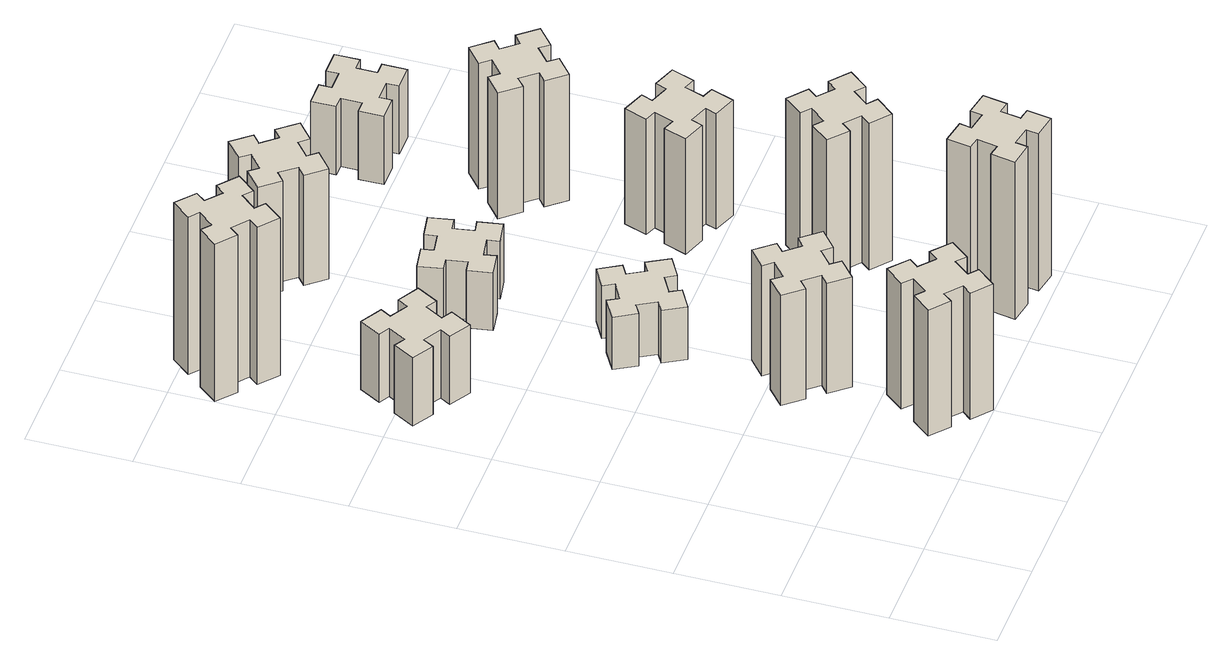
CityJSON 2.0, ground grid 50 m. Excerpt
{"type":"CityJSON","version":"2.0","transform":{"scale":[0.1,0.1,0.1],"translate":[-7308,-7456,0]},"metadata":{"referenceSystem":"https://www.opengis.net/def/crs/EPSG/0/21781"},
"CityObjects":{
"building1":{"type":"Building","attributes":{"class":"1000","function":"1000","usage":"1000","yearOfConstruction":2016,"roofType":"1000","measuredHeight":72,"storeysAboveGround":30,"storeysBelowGround":0},"geometry":[{"type":"Solid","lod":"1","boundaries":[[[[0,1,2,3,4,5,6,7,8,9,10,11,12,13,14,15,16,17,18,19]],[[17,16,20,21]],[[16,15,22,20]],[[15,14,23,22]],[[14,13,24,23]],[[13,12,25,24]],[[12,11,26,25]],[[11,10,27,26]],[[10,9,28,27]],[[9,8,29,28]],[[8,7,30,29]],[[7,6,31,30]],[[6,5,32,31]],[[5,4,33,32]],[[4,3,34,33]],[[3,2,35,34]],[[2,1,36,35]],[[1,0,37,36]],[[0,19,38,37]],[[19,18,39,38]],[[18,17,21,39]],[[24,25,26,27,28,29,30,31,32,33,34,35,36,37,38,39,21,20,22,23]]]]}]},
"building2":{"type":"Building","attributes":{"class":"1000","function":"1000","usage":"1000","yearOfConstruction":2016,"roofType":"1000","measuredHeight":39,"storeysAboveGround":30,"storeysBelowGround":0},"geometry":[{"type":"Solid","lod":"1","boundaries":[[[[40,41,42,43,44,45,46,47,48,49,50,51,52,53,54,55,56,57,58,59]],[[57,56,60,61]],[[56,55,62,60]],[[55,54,63,62]],[[54,53,64,63]],[[53,52,65,64]],[[52,51,66,65]],[[51,50,67,66]],[[50,49,68,67]],[[49,48,69,68]],[[48,47,70,69]],[[47,46,71,70]],[[46,45,72,71]],[[45,44,73,72]],[[44,43,74,73]],[[43,42,75,74]],[[42,41,76,75]],[[41,40,77,76]],[[40,59,78,77]],[[59,58,79,78]],[[58,57,61,79]],[[64,65,66,67,68,69,70,71,72,73,74,75,76,77,78,79,61,60,62,63]]]]}]},
"building3":{"type":"Building","attributes":{"class":"1000","function":"1000","usage":"1000","yearOfConstruction":2016,"roofType":"1000","measuredHeight":90,"storeysAboveGround":30,"storeysBelowGround":0},"geometry":[{"type":"Solid","lod":"1","boundaries":[[[[80,81,82,83,84,85,86,87,88,89,90,91,92,93,94,95,96,97,98,99]],[[97,96,100,101]],[[96,95,102,100]],[[95,94,103,102]],[[94,93,104,103]],[[93,92,105,104]],[[92,91,106,105]],[[91,90,107,106]],[[90,89,108,107]],[[89,88,109,108]],[[88,87,110,109]],[[87,86,111,110]],[[86,85,112,111]],[[85,84,113,112]],[[84,83,114,113]],[[83,82,115,114]],[[82,81,116,115]],[[81,80,117,116]],[[80,99,118,117]],[[99,98,119,118]],[[98,97,101,119]],[[104,105,106,107,108,109,110,111,112,113,114,115,116,117,118,119,101,100,102,103]]]]}]},
"building4":{"type":"Building","attributes":{"class":"1000","function":"1000","usage":"1000","yearOfConstruction":2016,"roofType":"1000","measuredHeight":63,"storeysAboveGround":30,"storeysBelowGround":0},"geometry":[{"type":"Solid","lod":"1","boundaries":[[[[120,121,122,123,124,125,126,127,128,129,130,131,132,133,134,135,136,137,138,139]],[[137,136,140,141]],[[136,135,142,140]],[[135,134,143,142]],[[134,133,144,143]],[[133,132,145,144]],[[132,131,146,145]],[[131,130,147,146]],[[130,129,148,147]],[[129,128,149,148]],[[128,127,150,149]],[[127,126,151,150]],[[126,125,152,151]],[[125,124,153,152]],[[124,123,154,153]],[[123,122,155,154]],[[122,121,156,155]],[[121,120,157,156]],[[120,139,158,157]],[[139,138,159,158]],[[138,137,141,159]],[[144,145,146,147,148,149,150,151,152,153,154,155,156,157,158,159,141,140,142,143]]]]}]},
"building5":{"type":"Building","attributes":{"class":"1000","function":"1000","usage":"1000","yearOfConstruction":2016,"roofType":"1000","measuredHeight":30,"storeysAboveGround":30,"storeysBelowGround":0},"geometry":[{"type":"Solid","lod":"1","boundaries":[[[[160,161,162,163,164,165,166,167,168,169,170,171,172,173,174,175,176,177,178,179]],[[177,176,180,181]],[[176,175,182,180]],[[175,174,183,182]],[[174,173,184,183]],[[173,172,185,184]],[[172,171,186,185]],[[171,170,187,186]],[[170,169,188,187]],[[169,168,189,188]],[[168,167,190,189]],[[167,166,191,190]],[[166,165,192,191]],[[165,164,193,192]],[[164,163,194,193]],[[163,162,195,194]],[[162,161,196,195]],[[161,160,197,196]],[[160,179,198,197]],[[179,178,199,198]],[[178,177,181,199]],[[184,185,186,187,188,189,190,191,192,193,194,195,196,197,198,199,181,180,182,183]]]]}]},
"building6":{"type":"Building","attributes":{"class":"1000","function":"1000","usage":"1000","yearOfConstruction":2016,"roofType":"1000","measuredHeight":33,"storeysAboveGround":30,"storeysBelowGround":0},"geometry":[{"type":"Solid","lod":"1","boundaries":[[[[200,201,202,203,204,205,206,207,208,209,210,211,212,213,214,215,216,217,218,219]],[[217,216,220,221]],[[216,215,222,220]],[[215,214,223,222]],[[214,213,224,223]],[[213,212,225,224]],[[212,211,226,225]],[[211,210,227,226]],[[210,209,228,227]],[[209,208,229,228]],[[208,207,230,229]],[[207,206,231,230]],[[206,205,232,231]],[[205,204,233,232]],[[204,203,234,233]],[[203,202,235,234]],[[202,201,236,235]],[[201,200,237,236]],[[200,219,238,237]],[[219,218,239,238]],[[218,217,221,239]],[[224,225,226,227,228,229,230,231,232,233,234,235,236,237,238,239,221,220,222,223]]]]}]},
"building7":{"type":"Building","attributes":{"class":"1000","function":"1000","usage":"1000","yearOfConstruction":2016,"roofType":"1000","measuredHeight":90,"storeysAboveGround":30,"storeysBelowGround":0},"geometry":[{"type":"Solid","lod":"1","boundaries":[[[[240,241,242,243,244,245,246,247,248,249,250,251,252,253,254,255,256,257,258,259]],[[257,256,260,261]],[[256,255,262,260]],[[255,254,263,262]],[[254,253,264,263]],[[253,252,265,264]],[[252,251,266,265]],[[251,250,267,266]],[[250,249,268,267]],[[249,248,269,268]],[[248,247,270,269]],[[247,246,271,270]],[[246,245,272,271]],[[245,244,273,272]],[[244,243,274,273]],[[243,242,275,274]],[[242,241,276,275]],[[241,240,277,276]],[[240,259,278,277]],[[259,258,279,278]],[[258,257,261,279]],[[264,265,266,267,268,269,270,271,272,273,274,275,276,277,278,279,261,260,262,263]]]]}]},
"building8":{"type":"Building","attributes":{"class":"1000","function":"1000","usage":"1000","yearOfConstruction":2016,"roofType":"1000","measuredHeight":63,"storeysAboveGround":30,"storeysBelowGround":0},"geometry":[{"type":"Solid","lod":"1","boundaries":[[[[280,281,282,283,284,285,286,287,288,289,290,291,292,293,294,295,296,297,298,299]],[[297,296,300,301]],[[296,295,302,300]],[[295,294,303,302]],[[294,293,304,303]],[[293,292,305,304]],[[292,291,306,305]],[[291,290,307,306]],[[290,289,308,307]],[[289,288,309,308]],[[288,287,310,309]],[[287,286,311,310]],[[286,285,312,311]],[[285,284,313,312]],[[284,283,314,313]],[[283,282,315,314]],[[282,281,316,315]],[[281,280,317,316]],[[280,299,318,317]],[[299,298,319,318]],[[298,297,301,319]],[[304,305,306,307,308,309,310,311,312,313,314,315,316,317,318,319,301,300,302,303]]]]}]},
"building9":{"type":"Building","attributes":{"class":"1000","function":"1000","usage":"1000","yearOfConstruction":2016,"roofType":"1000","measuredHeight":84,"storeysAboveGround":30,"storeysBelowGround":0},"geometry":[{"type":"Solid","lod":"1","boundaries":[[[[320,321,322,323,324,325,326,327,328,329,330,331,332,333,334,335,336,337,338,339]],[[337,336,340,341]],[[336,335,342,340]],[[335,334,343,342]],[[334,333,344,343]],[[333,332,345,344]],[[332,331,346,345]],[[331,330,347,346]],[[330,329,348,347]],[[329,328,349,348]],[[328,327,350,349]],[[327,326,351,350]],[[326,325,352,351]],[[325,324,353,352]],[[324,323,354,353]],[[323,322,355,354]],[[322,321,356,355]],[[321,320,357,356]],[[320,339,358,357]],[[339,338,359,358]],[[338,337,341,359]],[[344,345,346,347,348,349,350,351,352,353,354,355,356,357,358,359,341,340,342,343]]]]}]},
"building10":{"type":"Building","attributes":{"class":"1000","function":"1000","usage":"1000","yearOfConstruction":2016,"roofType":"1000","measuredHeight":66,"storeysAboveGround":30,"storeysBelowGround":0},"geometry":[{"type":"Solid","lod":"1","boundaries":[[[[360,361,362,363,364,365,366,367,368,369,370,371,372,373,374,375,376,377,378,379]],[[377,376,380,381]],[[376,375,382,380]],[[375,374,383,382]],[[374,373,384,383]],[[373,372,385,384]],[[372,371,386,385]],[[371,370,387,386]],[[370,369,388,387]],[[369,368,389,388]],[[368,367,390,389]],[[367,366,391,390]],[[366,365,392,391]],[[365,364,393,392]],[[364,363,394,393]],[[363,362,395,394]],[[362,361,396,395]],[[361,360,397,396]],[[360,379,398,397]],[[379,378,399,398]],[[378,377,381,399]],[[384,385,386,387,388,389,390,391,392,393,394,395,396,397,398,399,381,380,382,383]]]]}]},
"building11":{"type":"Building","attributes":{"class":"1000","function":"1000","usage":"1000","yearOfConstruction":2016,"roofType":"1000","measuredHeight":72,"storeysAboveGround":30,"storeysBelowGround":0},"geometry":[{"type":"Solid","lod":"1","boundaries":[[[[400,401,402,403,404,405,406,407,408,409,410,411,412,413,414,415,416,417,418,419]],[[417,416,420,421]],[[416,415,422,420]],[[415,414,423,422]],[[414,413,424,423]],[[413,412,425,424]],[[412,411,426,425]],[[411,410,427,426]],[[410,409,428,427]],[[409,408,429,428]],[[408,407,430,429]],[[407,406,431,430]],[[406,405,432,431]],[[405,404,433,432]],[[404,403,434,433]],[[403,402,435,434]],[[402,401,436,435]],[[401,400,437,436]],[[400,419,438,437]],[[419,418,439,438]],[[418,417,421,439]],[[424,425,426,427,428,429,430,431,432,433,434,435,436,437,438,439,421,420,422,423]]]]}]},
"building12":{"type":"Building","attributes":{"class":"1000","function":"1000","usage":"1000","yearOfConstruction":2016,"roofType":"1000","measuredHeight":39,"storeysAboveGround":30,"storeysBelowGround":0},"geometry":[{"type":"Solid","lod":"1","boundaries":[[[[440,441,442,443,444,445,446,447,448,449,450,451,452,453,454,455,456,457,458,459]],[[457,456,460,461]],[[456,455,462,460]],[[455,454,463,462]],[[454,453,464,463]],[[453,452,465,464]],[[452,451,466,465]],[[451,450,467,466]],[[450,449,468,467]],[[449,448,469,468]],[[448,447,470,469]],[[447,446,471,470]],[[446,445,472,471]],[[445,444,473,472]],[[444,443,474,473]],[[443,442,475,474]],[[442,441,476,475]],[[441,440,477,476]],[[440,459,478,477]],[[459,458,479,478]],[[458,457,461,479]],[[464,465,466,467,468,469,470,471,472,473,474,475,476,477,478,479,461,460,462,463]]]]}]}
},
"vertices":[
[876,193,0],[953,129,0],[914,83,0],[1006,6,0],[1083,98,0],[1037,136,0],[1102,213,0],[1148,174,0],[1225,266,0],[1133,343,0],[1094,297,0],[1018,362,0],[1056,408,0],[964,485,0],[887,393,0],[933,354,0],[869,278,0],[823,316,0],[746,224,0],[838,147,0],[869,278,720],[823,316,720],[933,354,720],[887,393,720],[964,485,720],[1056,408,720],[1018,362,720],[1094,297,720],[1133,343,720],[1225,266,720],[1148,174,720],[1102,213,720],[1037,136,720],[1083,98,720],[1006,6,720],[914,83,720],[953,129,720],[876,193,720],[838,147,720],[746,224,720],
[416,2367,0],[466,2454,0],[518,2424,0],[578,2528,0],[474,2588,0],[444,2536,0],[357,2586,0],[387,2638,0],[283,2698,0],[223,2594,0],[275,2564,0],[225,2477,0],[173,2507,0],[113,2403,0],[217,2343,0],[247,2395,0],[334,2345,0],[304,2293,0],[408,2233,0],[468,2337,0],[334,2345,390],[304,2293,390],[247,2395,390],[217,2343,390],[113,2403,390],[173,2507,390],[225,2477,390],[275,2564,390],[223,2594,390],[283,2698,390],[387,2638,390],[357,2586,390],[444,2536,390],[474,2588,390],[578,2528,390],[518,2424,390],[466,2454,390],[416,2367,390],[468,2337,390],[408,2233,390],
[136,3253,0],[213,3189,0],[174,3143,0],[266,3066,0],[343,3158,0],[297,3196,0],[362,3273,0],[408,3234,0],[485,3326,0],[393,3403,0],[354,3357,0],[278,3422,0],[316,3468,0],[224,3545,0],[147,3453,0],[193,3414,0],[129,3338,0],[83,3376,0],[6,3284,0],[98,3207,0],[129,3338,900],[83,3376,900],[193,3414,900],[147,3453,900],[224,3545,900],[316,3468,900],[278,3422,900],[354,3357,900],[393,3403,900],[485,3326,900],[408,3234,900],[362,3273,900],[297,3196,900],[343,3158,900],[266,3066,900],[174,3143,900],[213,3189,900],[136,3253,900],[98,3207,900],[6,3284,900],
[953,1002,0],[876,937,0],[838,983,0],[746,906,0],[823,814,0],[869,853,0],[933,776,0],[887,738,0],[964,646,0],[1056,723,0],[1018,769,0],[1094,833,0],[1133,787,0],[1225,864,0],[1148,956,0],[1102,918,0],[1037,994,0],[1083,1033,0],[1006,1125,0],[914,1048,0],[1037,994,630],[1083,1033,630],[1102,918,630],[1148,956,630],[1225,864,630],[1133,787,630],[1094,833,630],[1018,769,630],[1056,723,630],[964,646,630],[887,738,630],[933,776,630],[869,853,630],[823,814,630],[746,906,630],[838,983,630],[876,937,630],[953,1002,630],[914,1048,630],[1006,1125,630],
[865,1614,0],[915,1527,0],[863,1497,0],[923,1393,0],[1027,1453,0],[997,1505,0],[1084,1555,0],[1114,1503,0],[1218,1563,0],[1158,1667,0],[1106,1637,0],[1056,1724,0],[1108,1754,0],[1048,1858,0],[944,1798,0],[974,1746,0],[887,1696,0],[857,1748,0],[753,1688,0],[813,1584,0],[887,1696,300],[857,1748,300],[974,1746,300],[944,1798,300],[1048,1858,300],[1108,1754,300],[1056,1724,300],[1106,1637,300],[1158,1667,300],[1218,1563,300],[1114,1503,300],[1084,1555,300],[997,1505,300],[1027,1453,300],[923,1393,300],[863,1497,300],[915,1527,300],[865,1614,300],[813,1584,300],[753,1688,300],
[1102,2435,0],[1085,2534,0],[1144,2544,0],[1123,2662,0],[1005,2641,0],[1015,2582,0],[917,2565,0],[907,2624,0],[788,2603,0],[809,2485,0],[868,2495,0],[886,2397,0],[827,2387,0],[847,2268,0],[966,2289,0],[955,2348,0],[1054,2366,0],[1064,2307,0],[1182,2327,0],[1161,2446,0],[1054,2366,330],[1064,2307,330],[955,2348,330],[966,2289,330],[847,2268,330],[827,2387,330],[886,2397,330],[868,2495,330],[809,2485,330],[788,2603,330],[907,2624,330],[917,2565,330],[1015,2582,330],[1005,2641,330],[1123,2662,330],[1144,2544,330],[1085,2534,330],[1102,2435,330],[1161,2446,330],[1182,2327,330],
[1894,345,0],[1795,362,0],[1806,421,0],[1687,442,0],[1667,324,0],[1726,314,0],[1708,215,0],[1649,226,0],[1628,107,0],[1747,87,0],[1757,146,0],[1855,128,0],[1845,69,0],[1963,48,0],[1984,167,0],[1925,177,0],[1942,275,0],[2001,265,0],[2022,383,0],[1904,404,0],[1942,275,900],[2001,265,900],[1925,177,900],[1984,167,900],[1963,48,900],[1845,69,900],[1855,128,900],[1757,146,900],[1747,87,900],[1628,107,900],[1649,226,900],[1708,215,900],[1726,314,900],[1667,324,900],[1687,442,900],[1806,421,900],[1795,362,900],[1894,345,900],[1904,404,900],[2022,383,900],
[1102,3338,0],[1037,3414,0],[1083,3453,0],[1006,3545,0],[914,3468,0],[953,3422,0],[876,3357,0],[838,3403,0],[746,3326,0],[823,3234,0],[869,3273,0],[933,3196,0],[887,3158,0],[964,3066,0],[1056,3143,0],[1018,3189,0],[1094,3253,0],[1133,3207,0],[1225,3284,0],[1148,3376,0],[1094,3253,630],[1133,3207,630],[1018,3189,630],[1056,3143,630],[964,3066,630],[887,3158,630],[933,3196,630],[869,3273,630],[823,3234,630],[746,3326,630],[838,3403,630],[876,3357,630],[953,3422,630],[914,3468,630],[1006,3545,630],[1083,3453,630],[1037,3414,630],[1102,3338,630],[1148,3376,630],[1225,3284,630],
[1877,876,0],[1942,953,0],[1988,914,0],[2065,1006,0],[1973,1083,0],[1934,1037,0],[1858,1102,0],[1896,1148,0],[1804,1225,0],[1727,1133,0],[1773,1094,0],[1709,1018,0],[1663,1056,0],[1586,964,0],[1678,887,0],[1716,933,0],[1793,869,0],[1754,823,0],[1846,746,0],[1923,838,0],[1793,869,840],[1754,823,840],[1716,933,840],[1678,887,840],[1586,964,840],[1663,1056,840],[1709,1018,840],[1773,1094,840],[1727,1133,840],[1804,1225,840],[1896,1148,840],[1858,1102,840],[1934,1037,840],[1973,1083,840],[2065,1006,840],[1988,914,840],[1942,953,840],[1877,876,840],[1923,838,840],[1846,746,840],
[1910,1812,0],[1816,1846,0],[1837,1902,0],[1724,1943,0],[1683,1830,0],[1739,1810,0],[1705,1716,0],[1649,1737,0],[1607,1624,0],[1720,1583,0],[1741,1639,0],[1835,1605,0],[1814,1549,0],[1927,1507,0],[1968,1620,0],[1912,1641,0],[1946,1735,0],[2002,1714,0],[2043,1827,0],[1930,1868,0],[1946,1735,660],[2002,1714,660],[1912,1641,660],[1968,1620,660],[1927,1507,660],[1814,1549,660],[1835,1605,660],[1741,1639,660],[1720,1583,660],[1607,1624,660],[1649,1737,660],[1705,1716,660],[1739,1810,660],[1683,1830,660],[1724,1943,660],[1837,1902,660],[1816,1846,660],[1910,1812,660],[1930,1868,660],[2043,1827,660],
[1709,2433,0],[1773,2356,0],[1727,2318,0],[1804,2226,0],[1896,2303,0],[1858,2349,0],[1934,2413,0],[1973,2367,0],[2065,2444,0],[1988,2536,0],[1942,2498,0],[1877,2574,0],[1923,2613,0],[1846,2705,0],[1754,2628,0],[1793,2582,0],[1716,2517,0],[1678,2563,0],[1586,2486,0],[1663,2394,0],[1716,2517,720],[1678,2563,720],[1793,2582,720],[1754,2628,720],[1846,2705,720],[1923,2613,720],[1877,2574,720],[1942,2498,720],[1988,2536,720],[2065,2444,720],[1973,2367,720],[1934,2413,720],[1858,2349,720],[1896,2303,720],[1804,2226,720],[1727,2318,720],[1773,2356,720],[1709,2433,720],[1663,2394,720],[1586,2486,720],
[1775,3095,0],[1875,3095,0],[1875,3035,0],[1995,3035,0],[1995,3155,0],[1935,3155,0],[1935,3255,0],[1995,3255,0],[1995,3375,0],[1875,3375,0],[1875,3315,0],[1775,3315,0],[1775,3375,0],[1655,3375,0],[1655,3255,0],[1715,3255,0],[1715,3155,0],[1655,3155,0],[1655,3035,0],[1775,3035,0],[1715,3155,390],[1655,3155,390],[1715,3255,390],[1655,3255,390],[1655,3375,390],[1775,3375,390],[1775,3315,390],[1875,3315,390],[1875,3375,390],[1995,3375,390],[1995,3255,390],[1935,3255,390],[1935,3155,390],[1995,3155,390],[1995,3035,390],[1875,3035,390],[1875,3095,390],[1775,3095,390],[1775,3035,390],[1655,3035,390]
]}
